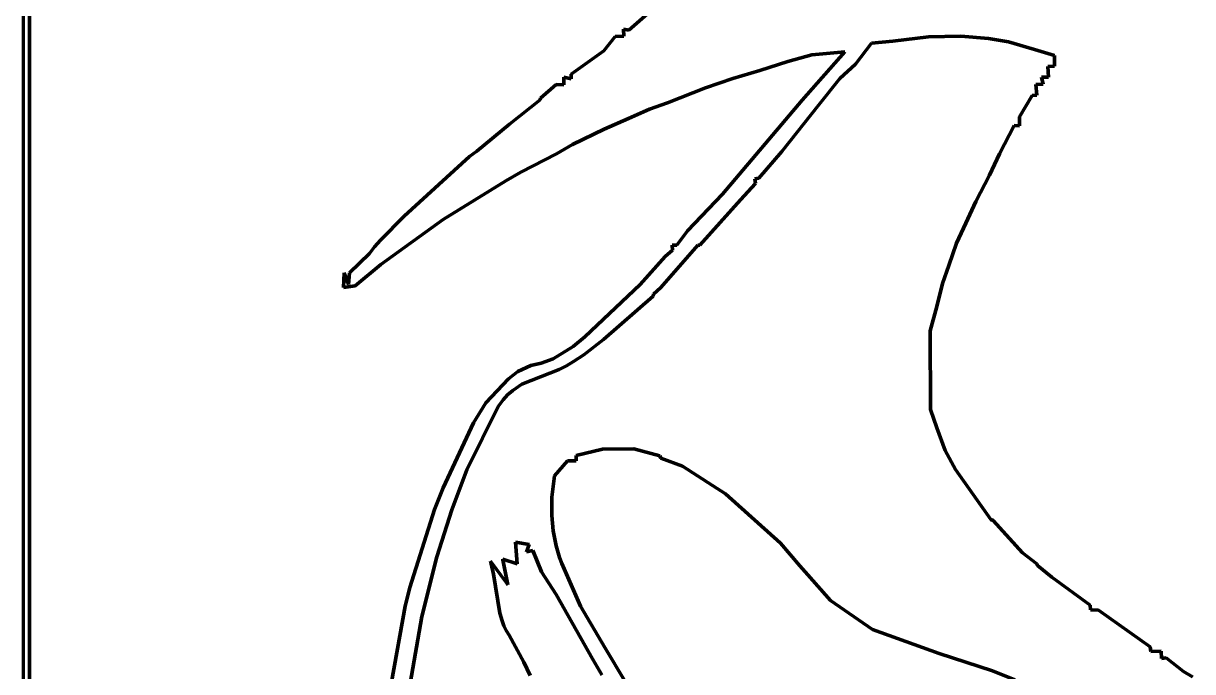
# Model space of a CAD drawing. Header units: millimetres. Extents: x 0 to 7.9, y 0 to 11.
# Drawn here: x 0 to 2.716, y 4.682 to 6.189 of the extents above; entities that cross this region are included whole.
import ezdxf

# ---------------------------------------------------------------- set-up
doc = ezdxf.new("R2010")
doc.units = ezdxf.units.MM
doc.layers.add('color#020202ff', color=7, linetype='CONTINUOUS', lineweight=100)
doc.layers.add('color#fefefeff', color=7, linetype='CONTINUOUS', lineweight=100)

msp = doc.modelspace()

# ---------------------------------------------------------------- linework, layer by layer
at = {"layer": 'color#020202ff'}
for p, q in [((0, 0), (0, 11.0278)), ((0.0139, 11.0278), (0.0139, 2.6529)), ((1.4064, 6.1734), (1.4751, 6.2329)), ((1.3953, 6.1595), (1.3941, 6.1755)), ((1.3941, 6.1755), (1.4064, 6.1734)), ((1.3486, 6.1251), (1.3745, 6.1589)), ((1.3745, 6.1589), (1.3953, 6.1595)), ((1.9706, 6.1432), (1.9332, 6.0947)), ((2.02, 6.148), (1.9706, 6.1432)), ((2.103, 6.1578), (2.02, 6.148)), ((2.1776, 6.1591), (2.103, 6.1578)), ((2.2425, 6.154), (2.1776, 6.1591)), ((2.2883, 6.1465), (2.2425, 6.154)), ((2.349, 6.1284), (2.2883, 6.1465)), ((1.2723, 6.0714), (1.3486, 6.1251)), ((1.8321, 6.116), (1.7758, 6.1006)), ((1.8093, 6.0103), (1.9087, 6.1227)), ((1.9087, 6.1227), (1.8321, 6.116)), ((2.3952, 6.1144), (2.349, 6.1284)), ((2.3958, 6.0899), (2.3952, 6.1144)), ((1.7758, 6.1006), (1.7113, 6.0798)), ((1.9332, 6.0947), (1.8972, 6.0613)), ((2.3798, 6.0887), (2.3958, 6.0899)), ((2.3818, 6.0641), (2.3798, 6.0887)), ((1.2559, 6.0461), (1.2556, 6.0639)), ((1.2556, 6.0639), (1.2725, 6.0604)), ((1.2725, 6.0604), (1.2723, 6.0714)), ((1.6481, 6.0608), (1.5847, 6.0391)), ((1.7113, 6.0798), (1.6481, 6.0608)), ((1.8972, 6.0613), (1.8483, 5.9998)), ((2.3694, 6.0481), (2.3657, 6.0645)), ((2.3657, 6.0645), (2.3818, 6.0641)), ((1.2017, 6.0156), (1.2374, 6.0469)), ((1.2374, 6.0469), (1.2559, 6.0461)), ((1.5847, 6.0391), (1.4965, 6.0045)), ((2.3522, 6.047), (2.3694, 6.0481)), ((2.3544, 6.0221), (2.3522, 6.047)), ((1.1295, 5.9551), (1.2008, 6.0116)), ((1.2008, 6.0116), (1.2017, 6.0156)), ((1.4965, 6.0045), (1.4547, 5.9898)), ((1.6245, 5.7924), (1.8093, 6.0103)), ((2.3139, 5.972), (2.3435, 6.0213)), ((2.3435, 6.0213), (2.3544, 6.0221)), ((1.4547, 5.9898), (1.4055, 5.9681)), ((1.8483, 5.9998), (1.7621, 5.8914)), ((1.0534, 5.8921), (1.1295, 5.9551)), ((1.4055, 5.9681), (1.3491, 5.9433)), ((2.2681, 5.8857), (2.302, 5.9518)), ((2.302, 5.9518), (2.3144, 5.9509)), ((2.3144, 5.9509), (2.3139, 5.972)), ((1.3491, 5.9433), (1.2757, 5.9079)), ((1.2757, 5.9079), (1.2386, 5.8861)), ((0.8846, 5.741), (1.0363, 5.88)), ((1.0363, 5.88), (1.0534, 5.8921)), ((1.2386, 5.8861), (1.1555, 5.8434)), ((1.7621, 5.8914), (1.709, 5.8292)), ((2.2449, 5.8364), (2.2681, 5.8857)), ((1.1555, 5.8434), (1.1207, 5.8233)), ((1.1207, 5.8233), (0.9752, 5.7332)), ((1.7006, 5.8173), (1.6658, 5.7792)), ((1.709, 5.8292), (1.6997, 5.8277)), ((1.6997, 5.8277), (1.7006, 5.8173)), ((2.2126, 5.7747), (2.2449, 5.8364)), ((1.5427, 5.7069), (1.6245, 5.7924)), ((1.6658, 5.7792), (1.5718, 5.6737)), ((2.1894, 5.7248), (2.2126, 5.7747)), ((0.83, 5.6848), (0.8846, 5.741)), ((0.9752, 5.7332), (0.8305, 5.6285)), ((1.5178, 5.6732), (1.5427, 5.7069)), ((2.1682, 5.6783), (2.1894, 5.7248)), ((0.8158, 5.6693), (0.83, 5.6848)), ((2.1502, 5.6266), (2.1682, 5.6783)), ((0.7576, 5.6094), (0.8043, 5.6544)), ((0.8043, 5.6544), (0.8158, 5.6693)), ((1.5668, 5.6734), (1.4812, 5.5754)), ((1.4911, 5.6469), (1.5077, 5.6621)), ((1.5077, 5.6621), (1.5073, 5.6733)), ((1.5073, 5.6733), (1.5178, 5.6732)), ((1.5718, 5.6737), (1.5668, 5.6734)), ((0.8305, 5.6285), (0.7709, 5.5787)), ((1.4326, 5.5823), (1.4911, 5.6469)), ((2.1354, 5.5846), (2.1502, 5.6266)), ((0.7436, 5.5753), (0.7449, 5.6096)), ((0.7449, 5.6096), (0.7553, 5.5821)), ((0.7553, 5.5821), (0.7576, 5.6094)), ((0.7709, 5.5787), (0.7436, 5.5753)), ((1.3044, 5.4605), (1.4326, 5.5823)), ((1.4812, 5.5754), (1.464, 5.5597)), ((2.1223, 5.5306), (2.1354, 5.5846)), ((1.4631, 5.5551), (1.3475, 5.4542)), ((1.464, 5.5597), (1.4631, 5.5551)), ((2.1068, 5.4744), (2.1223, 5.5306)), ((1.2775, 5.438), (1.3044, 5.4605)), ((2.1078, 5.2917), (2.1068, 5.4744)), ((1.2311, 5.4095), (1.2775, 5.438)), ((1.3475, 5.4542), (1.3023, 5.4189)), ((1.2033, 5.399), (1.2311, 5.4095)), ((1.3023, 5.4189), (1.2784, 5.403)), ((1.1274, 5.3627), (1.1489, 5.3799)), ((1.1489, 5.3799), (1.1786, 5.3938)), ((1.2448, 5.3844), (1.1582, 5.3501)), ((1.1786, 5.3938), (1.2033, 5.399)), ((1.2619, 5.3933), (1.2448, 5.3844)), ((1.2784, 5.403), (1.2619, 5.3933)), ((1.0747, 5.3072), (1.1274, 5.3627)), ((1.1251, 5.3258), (1.1144, 5.3141)), ((1.1368, 5.3359), (1.1251, 5.3258)), ((1.1582, 5.3501), (1.1368, 5.3359)), ((1.1031, 5.2987), (1.03, 5.1509)), ((1.0457, 5.2605), (1.0747, 5.3072)), ((1.1144, 5.3141), (1.1031, 5.2987)), ((2.1222, 5.249), (2.1078, 5.2917)), ((0.975, 5.1098), (1.0457, 5.2605)), ((2.1414, 5.1963), (2.1222, 5.249)), ((1.2842, 5.1846), (1.3451, 5.1995)), ((1.3451, 5.1995), (1.4179, 5.2002)), ((1.4179, 5.2002), (1.4787, 5.184)), ((2.1655, 5.1519), (2.1414, 5.1963)), ((1.2342, 5.1377), (1.2643, 5.1722)), ((1.2643, 5.1722), (1.2843, 5.1719)), ((1.2843, 5.1719), (1.2842, 5.1846)), ((1.4787, 5.184), (1.4812, 5.1781)), ((1.4812, 5.1781), (1.531, 5.1601)), ((1.03, 5.1509), (0.9955, 5.0583)), ((1.2279, 5.0881), (1.2342, 5.1377)), ((1.531, 5.1601), (1.6012, 5.1147)), ((2.2473, 5.0355), (2.1655, 5.1519)), ((0.9552, 5.059), (0.975, 5.1098)), ((1.6012, 5.1147), (1.6314, 5.0954)), ((1.2274, 5.0452), (1.2279, 5.0881)), ((1.6314, 5.0954), (1.7587, 4.9811)), ((0.8982, 4.8781), (0.9552, 5.059)), ((0.9955, 5.0583), (0.9604, 4.9491)), ((1.2306, 5.0097), (1.2274, 5.0452)), ((2.2528, 5.0334), (2.2473, 5.0355)), ((2.3209, 4.9586), (2.2528, 5.0334)), ((1.2374, 4.9747), (1.2306, 5.0097)), ((1.1433, 4.9831), (1.1749, 4.9779)), ((1.1469, 4.9325), (1.1433, 4.9831)), ((1.1749, 4.9779), (1.1691, 4.9609)), ((1.2456, 4.9473), (1.2374, 4.9747)), ((1.7587, 4.9811), (1.8038, 4.9283)), ((0.9604, 4.9491), (0.9257, 4.81)), ((1.1691, 4.9609), (1.1834, 4.9641)), ((1.1834, 4.9641), (1.2036, 4.9144)), ((1.2506, 4.9338), (1.2456, 4.9473)), ((2.3543, 4.9327), (2.3209, 4.9586)), ((1.0867, 4.9328), (1.0849, 4.9386)), ((1.0849, 4.9386), (1.1222, 4.8887)), ((1.0922, 4.9088), (1.0867, 4.9328)), ((1.1142, 4.9418), (1.1139, 4.9434)), ((1.1139, 4.9434), (1.1469, 4.9325)), ((1.1256, 4.884), (1.1142, 4.9418)), ((1.2944, 4.834), (1.2506, 4.9338)), ((1.8038, 4.9283), (1.8228, 4.907)), ((2.3557, 4.9286), (2.3543, 4.9327)), ((2.3897, 4.9021), (2.3557, 4.9286)), ((1.1067, 4.8177), (1.0922, 4.9088)), ((1.2036, 4.9144), (1.238, 4.8614)), ((1.8228, 4.907), (1.8753, 4.8472)), ((2.4786, 4.8363), (2.3897, 4.9021)), ((0.8872, 4.8346), (0.8982, 4.8781)), ((1.1222, 4.8887), (1.1256, 4.884)), ((1.238, 4.8614), (1.3223, 4.7117)), ((1.8753, 4.8472), (1.9728, 4.7797)), ((2.4794, 4.8257), (2.4786, 4.8363)), ((0.8549, 4.6576), (0.8872, 4.8346)), ((0.9257, 4.81), (0.8988, 4.6546)), ((1.112, 4.8002), (1.1067, 4.8177)), ((1.3507, 4.7386), (1.2944, 4.834)), ((2.4981, 4.8248), (2.4794, 4.8257)), ((2.618, 4.7399), (2.4981, 4.8248)), ((1.1165, 4.7889), (1.112, 4.8002)), ((1.122, 4.7779), (1.1165, 4.7889)), ((1.1286, 4.7672), (1.122, 4.7779)), ((1.1623, 4.7044), (1.1286, 4.7672)), ((1.9728, 4.7797), (2.1277, 4.7243)), ((1.3984, 4.6593), (1.3507, 4.7386)), ((2.6194, 4.7293), (2.618, 4.7399)), ((2.6435, 4.7296), (2.6194, 4.7293)), ((2.6442, 4.7127), (2.6435, 4.7296)), ((1.1774, 4.6733), (1.1623, 4.7044)), ((1.3223, 4.7117), (1.3441, 4.6745)), ((2.1277, 4.7243), (2.2517, 4.6841)), ((2.6551, 4.7142), (2.6442, 4.7127)), ((2.6952, 4.6825), (2.6551, 4.7142)), ((2.2517, 4.6841), (2.303, 4.6629)), ((2.7164, 4.6702), (2.6952, 4.6825))]:
    msp.add_line(p, q, dxfattribs=at)
at = {"layer": 'color#fefefeff'}
for p, q in [((0.0139, 2.6529), (0.0139, 11.0278)), ((1.4751, 6.2329), (1.4064, 6.1734)), ((1.4064, 6.1734), (1.3941, 6.1755)), ((1.3941, 6.1755), (1.3953, 6.1595)), ((1.3745, 6.1589), (1.3486, 6.1251)), ((1.3953, 6.1595), (1.3745, 6.1589)), ((1.9332, 6.0947), (1.9706, 6.1432)), ((1.9706, 6.1432), (2.02, 6.148)), ((2.02, 6.148), (2.103, 6.1578)), ((2.103, 6.1578), (2.1776, 6.1591)), ((2.1776, 6.1591), (2.2425, 6.154)), ((2.2425, 6.154), (2.2883, 6.1465)), ((2.2883, 6.1465), (2.349, 6.1284)), ((1.3486, 6.1251), (1.2723, 6.0714)), ((1.7758, 6.1006), (1.8321, 6.116)), ((1.9087, 6.1227), (1.8093, 6.0103)), ((1.8321, 6.116), (1.9087, 6.1227)), ((2.349, 6.1284), (2.3952, 6.1144)), ((2.3952, 6.1144), (2.3958, 6.0899)), ((1.7113, 6.0798), (1.7758, 6.1006)), ((1.8972, 6.0613), (1.9332, 6.0947)), ((2.3958, 6.0899), (2.3798, 6.0887)), ((2.3798, 6.0887), (2.3818, 6.0641)), ((1.2725, 6.0604), (1.2556, 6.0639)), ((1.2556, 6.0639), (1.2559, 6.0461)), ((1.2723, 6.0714), (1.2725, 6.0604)), ((1.5847, 6.0391), (1.6481, 6.0608)), ((1.6481, 6.0608), (1.7113, 6.0798)), ((1.8483, 5.9998), (1.8972, 6.0613)), ((2.3818, 6.0641), (2.3657, 6.0645)), ((2.3657, 6.0645), (2.3694, 6.0481)), ((1.2374, 6.0469), (1.2017, 6.0156)), ((1.2559, 6.0461), (1.2374, 6.0469)), ((1.4965, 6.0045), (1.5847, 6.0391)), ((2.3694, 6.0481), (2.3522, 6.047)), ((2.3522, 6.047), (2.3544, 6.0221)), ((1.2008, 6.0116), (1.1295, 5.9551)), ((1.2017, 6.0156), (1.2008, 6.0116)), ((1.4547, 5.9898), (1.4965, 6.0045)), ((1.8093, 6.0103), (1.6245, 5.7924)), ((2.3435, 6.0213), (2.3139, 5.972)), ((2.3544, 6.0221), (2.3435, 6.0213)), ((1.4055, 5.9681), (1.4547, 5.9898)), ((1.7621, 5.8914), (1.8483, 5.9998)), ((1.1295, 5.9551), (1.0534, 5.8921)), ((1.3491, 5.9433), (1.4055, 5.9681)), ((2.302, 5.9518), (2.2681, 5.8857)), ((2.3144, 5.9509), (2.302, 5.9518)), ((2.3139, 5.972), (2.3144, 5.9509)), ((1.2757, 5.9079), (1.3491, 5.9433)), ((1.2386, 5.8861), (1.2757, 5.9079)), ((1.0363, 5.88), (0.8846, 5.741)), ((1.0534, 5.8921), (1.0363, 5.88)), ((1.1555, 5.8434), (1.2386, 5.8861)), ((1.709, 5.8292), (1.7621, 5.8914)), ((2.2681, 5.8857), (2.2449, 5.8364)), ((1.1207, 5.8233), (1.1555, 5.8434)), ((0.9752, 5.7332), (1.1207, 5.8233)), ((1.6658, 5.7792), (1.7006, 5.8173)), ((1.6997, 5.8277), (1.709, 5.8292)), ((1.7006, 5.8173), (1.6997, 5.8277)), ((2.2449, 5.8364), (2.2126, 5.7747)), ((1.6245, 5.7924), (1.5427, 5.7069)), ((1.5718, 5.6737), (1.6658, 5.7792)), ((2.2126, 5.7747), (2.1894, 5.7248)), ((0.8846, 5.741), (0.83, 5.6848)), ((0.8305, 5.6285), (0.9752, 5.7332)), ((1.5427, 5.7069), (1.5178, 5.6732)), ((2.1894, 5.7248), (2.1682, 5.6783)), ((0.83, 5.6848), (0.8158, 5.6693)), ((2.1682, 5.6783), (2.1502, 5.6266)), ((0.8043, 5.6544), (0.7576, 5.6094)), ((0.8158, 5.6693), (0.8043, 5.6544)), ((1.4812, 5.5754), (1.5668, 5.6734)), ((1.5077, 5.6621), (1.4911, 5.6469)), ((1.5178, 5.6732), (1.5073, 5.6733)), ((1.5073, 5.6733), (1.5077, 5.6621)), ((1.5668, 5.6734), (1.5718, 5.6737)), ((0.7709, 5.5787), (0.8305, 5.6285)), ((1.4911, 5.6469), (1.4326, 5.5823)), ((2.1502, 5.6266), (2.1354, 5.5846)), ((0.7449, 5.6096), (0.7436, 5.5753)), ((0.7553, 5.5821), (0.7449, 5.6096)), ((0.7576, 5.6094), (0.7553, 5.5821)), ((0.7436, 5.5753), (0.7709, 5.5787)), ((1.4326, 5.5823), (1.3044, 5.4605)), ((1.464, 5.5597), (1.4812, 5.5754)), ((2.1354, 5.5846), (2.1223, 5.5306)), ((1.3475, 5.4542), (1.4631, 5.5551)), ((1.4631, 5.5551), (1.464, 5.5597)), ((2.1223, 5.5306), (2.1068, 5.4744)), ((1.3044, 5.4605), (1.2775, 5.438)), ((2.1068, 5.4744), (2.1078, 5.2917)), ((1.2775, 5.438), (1.2311, 5.4095)), ((1.3023, 5.4189), (1.3475, 5.4542)), ((1.2311, 5.4095), (1.2033, 5.399)), ((1.2784, 5.403), (1.3023, 5.4189)), ((1.1489, 5.3799), (1.1274, 5.3627)), ((1.1786, 5.3938), (1.1489, 5.3799)), ((1.1582, 5.3501), (1.2448, 5.3844)), ((1.2033, 5.399), (1.1786, 5.3938)), ((1.2448, 5.3844), (1.2619, 5.3933)), ((1.2619, 5.3933), (1.2784, 5.403)), ((1.1274, 5.3627), (1.0747, 5.3072)), ((1.1144, 5.3141), (1.1251, 5.3258)), ((1.1251, 5.3258), (1.1368, 5.3359)), ((1.1368, 5.3359), (1.1582, 5.3501)), ((1.03, 5.1509), (1.1031, 5.2987)), ((1.0747, 5.3072), (1.0457, 5.2605)), ((1.1031, 5.2987), (1.1144, 5.3141)), ((2.1078, 5.2917), (2.1222, 5.249)), ((1.0457, 5.2605), (0.975, 5.1098)), ((2.1222, 5.249), (2.1414, 5.1963)), ((1.3451, 5.1995), (1.2842, 5.1846)), ((1.4179, 5.2002), (1.3451, 5.1995)), ((1.4787, 5.184), (1.4179, 5.2002)), ((2.1414, 5.1963), (2.1655, 5.1519)), ((1.2643, 5.1722), (1.2342, 5.1377)), ((1.2843, 5.1719), (1.2643, 5.1722)), ((1.2842, 5.1846), (1.2843, 5.1719)), ((1.4812, 5.1781), (1.4787, 5.184)), ((1.531, 5.1601), (1.4812, 5.1781)), ((0.9955, 5.0583), (1.03, 5.1509)), ((1.2342, 5.1377), (1.2279, 5.0881)), ((1.6012, 5.1147), (1.531, 5.1601)), ((2.1655, 5.1519), (2.2473, 5.0355)), ((0.975, 5.1098), (0.9552, 5.059)), ((1.6314, 5.0954), (1.6012, 5.1147)), ((1.2279, 5.0881), (1.2274, 5.0452)), ((1.7587, 4.9811), (1.6314, 5.0954)), ((0.9552, 5.059), (0.8982, 4.8781)), ((0.9604, 4.9491), (0.9955, 5.0583)), ((1.2274, 5.0452), (1.2306, 5.0097)), ((2.2473, 5.0355), (2.2528, 5.0334)), ((2.2528, 5.0334), (2.3209, 4.9586)), ((1.2306, 5.0097), (1.2374, 4.9747)), ((1.1433, 4.9831), (1.1469, 4.9325)), ((1.1749, 4.9779), (1.1433, 4.9831)), ((1.1691, 4.9609), (1.1749, 4.9779)), ((1.2374, 4.9747), (1.2456, 4.9473)), ((1.8038, 4.9283), (1.7587, 4.9811)), ((0.9257, 4.81), (0.9604, 4.9491)), ((1.1834, 4.9641), (1.1691, 4.9609)), ((1.2036, 4.9144), (1.1834, 4.9641)), ((1.2456, 4.9473), (1.2506, 4.9338)), ((2.3209, 4.9586), (2.3543, 4.9327)), ((1.1222, 4.8887), (1.0849, 4.9386)), ((1.0849, 4.9386), (1.0867, 4.9328)), ((1.0867, 4.9328), (1.0922, 4.9088)), ((1.1469, 4.9325), (1.1139, 4.9434)), ((1.1139, 4.9434), (1.1142, 4.9418)), ((1.1142, 4.9418), (1.1256, 4.884)), ((1.2506, 4.9338), (1.2944, 4.834)), ((1.8228, 4.907), (1.8038, 4.9283)), ((2.3543, 4.9327), (2.3557, 4.9286)), ((2.3557, 4.9286), (2.3897, 4.9021)), ((1.0922, 4.9088), (1.1067, 4.8177)), ((1.238, 4.8614), (1.2036, 4.9144)), ((1.8753, 4.8472), (1.8228, 4.907)), ((2.3897, 4.9021), (2.4786, 4.8363)), ((0.8982, 4.8781), (0.8872, 4.8346)), ((1.1256, 4.884), (1.1222, 4.8887)), ((1.3223, 4.7117), (1.238, 4.8614)), ((1.9728, 4.7797), (1.8753, 4.8472)), ((2.4786, 4.8363), (2.4794, 4.8257)), ((0.8872, 4.8346), (0.8549, 4.6576)), ((0.8988, 4.6546), (0.9257, 4.81)), ((1.1067, 4.8177), (1.112, 4.8002)), ((1.2944, 4.834), (1.3507, 4.7386)), ((2.4794, 4.8257), (2.4981, 4.8248)), ((2.4981, 4.8248), (2.618, 4.7399)), ((1.112, 4.8002), (1.1165, 4.7889)), ((1.1165, 4.7889), (1.122, 4.7779)), ((1.122, 4.7779), (1.1286, 4.7672)), ((1.1286, 4.7672), (1.1623, 4.7044)), ((2.1277, 4.7243), (1.9728, 4.7797)), ((1.3507, 4.7386), (1.3984, 4.6593)), ((2.618, 4.7399), (2.6194, 4.7293)), ((2.6194, 4.7293), (2.6435, 4.7296)), ((2.6435, 4.7296), (2.6442, 4.7127)), ((1.1623, 4.7044), (1.1774, 4.6733)), ((1.3441, 4.6745), (1.3223, 4.7117)), ((2.2517, 4.6841), (2.1277, 4.7243)), ((2.6442, 4.7127), (2.6551, 4.7142)), ((2.6551, 4.7142), (2.6952, 4.6825)), ((2.303, 4.6629), (2.2517, 4.6841)), ((2.6952, 4.6825), (2.7164, 4.6702))]:
    msp.add_line(p, q, dxfattribs=at)

doc.saveas('drawing.dxf')
